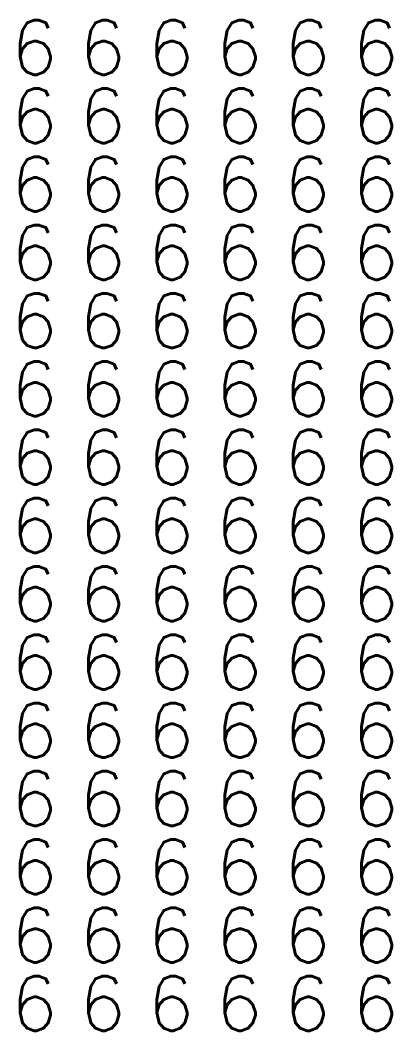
# Model space of a CAD drawing. Extents: x 36524853 to 36525459, y 2743936 to 2747542.
# Drawn here: x 36525105 to 36525118.61, y 2746939.78 to 2746976.78 of the extents above; entities that cross this region are included whole.
import ezdxf
from ezdxf.enums import TextEntityAlignment as Align

# ---------------------------------------------------------------- set-up
doc = ezdxf.new("R2010")
doc.units = 0
doc.header["$LTSCALE"] = 1000
doc.header["$MEASUREMENT"] = 0
doc.layers.add('TG_SUNTESTE', color=7, linetype='Continuous')
doc.styles.add('_TCH_SUNANA', font='SIMPLEX', dxfattribs={"width": 0.8, "bigfont": 'HZTXT'})

msp = doc.modelspace()

# ---------------------------------------------------------------- texts
at = {"layer": 'TG_SUNTESTE', "color": 7, "style": '_TCH_SUNANA'}
for p in [(36525105.515, 2746975.781), (36525108.015, 2746975.781), (36525110.515, 2746975.781), (36525113.015, 2746975.781), (36525115.515, 2746975.781), (36525118.015, 2746975.781), (36525105.515, 2746973.281), (36525108.015, 2746973.281), (36525110.515, 2746973.281), (36525113.015, 2746973.281), (36525115.515, 2746973.281), (36525118.015, 2746973.281), (36525105.515, 2746970.781), (36525108.015, 2746970.781), (36525110.515, 2746970.781), (36525113.015, 2746970.781), (36525115.515, 2746970.781), (36525118.015, 2746970.781), (36525105.515, 2746968.281), (36525108.015, 2746968.281), (36525110.515, 2746968.281), (36525113.015, 2746968.281), (36525115.515, 2746968.281), (36525118.015, 2746968.281), (36525105.515, 2746965.781), (36525108.015, 2746965.781), (36525110.515, 2746965.781), (36525113.015, 2746965.781), (36525115.515, 2746965.781), (36525118.015, 2746965.781), (36525105.515, 2746963.281), (36525108.015, 2746963.281), (36525110.515, 2746963.281), (36525113.015, 2746963.281), (36525115.515, 2746963.281), (36525118.015, 2746963.281), (36525105.515, 2746960.781), (36525108.015, 2746960.781), (36525110.515, 2746960.781), (36525113.015, 2746960.781), (36525115.515, 2746960.781), (36525118.015, 2746960.781), (36525105.515, 2746958.281), (36525108.015, 2746958.281), (36525110.515, 2746958.281), (36525113.015, 2746958.281), (36525115.515, 2746958.281), (36525118.015, 2746958.281), (36525105.515, 2746955.781), (36525108.015, 2746955.781), (36525110.515, 2746955.781), (36525113.015, 2746955.781), (36525115.515, 2746955.781), (36525118.015, 2746955.781), (36525105.515, 2746953.281), (36525108.015, 2746953.281), (36525110.515, 2746953.281), (36525113.015, 2746953.281), (36525115.515, 2746953.281), (36525118.015, 2746953.281), (36525105.515, 2746950.781), (36525108.015, 2746950.781), (36525110.515, 2746950.781), (36525113.015, 2746950.781), (36525115.515, 2746950.781), (36525118.015, 2746950.781), (36525105.515, 2746948.281), (36525108.015, 2746948.281), (36525110.515, 2746948.281), (36525113.015, 2746948.281), (36525115.515, 2746948.281), (36525118.015, 2746948.281), (36525105.515, 2746945.781), (36525108.015, 2746945.781), (36525110.515, 2746945.781), (36525113.015, 2746945.781), (36525115.515, 2746945.781), (36525118.015, 2746945.781), (36525105.515, 2746943.281), (36525108.015, 2746943.281), (36525110.515, 2746943.281), (36525113.015, 2746943.281), (36525115.515, 2746943.281), (36525118.015, 2746943.281), (36525105.515, 2746940.781), (36525108.015, 2746940.781), (36525110.515, 2746940.781), (36525113.015, 2746940.781), (36525115.515, 2746940.781), (36525118.015, 2746940.781)]:
    msp.add_text('6', height=2, dxfattribs=at).set_placement(p, align=Align.MIDDLE_CENTER)

doc.saveas('drawing.dxf')
